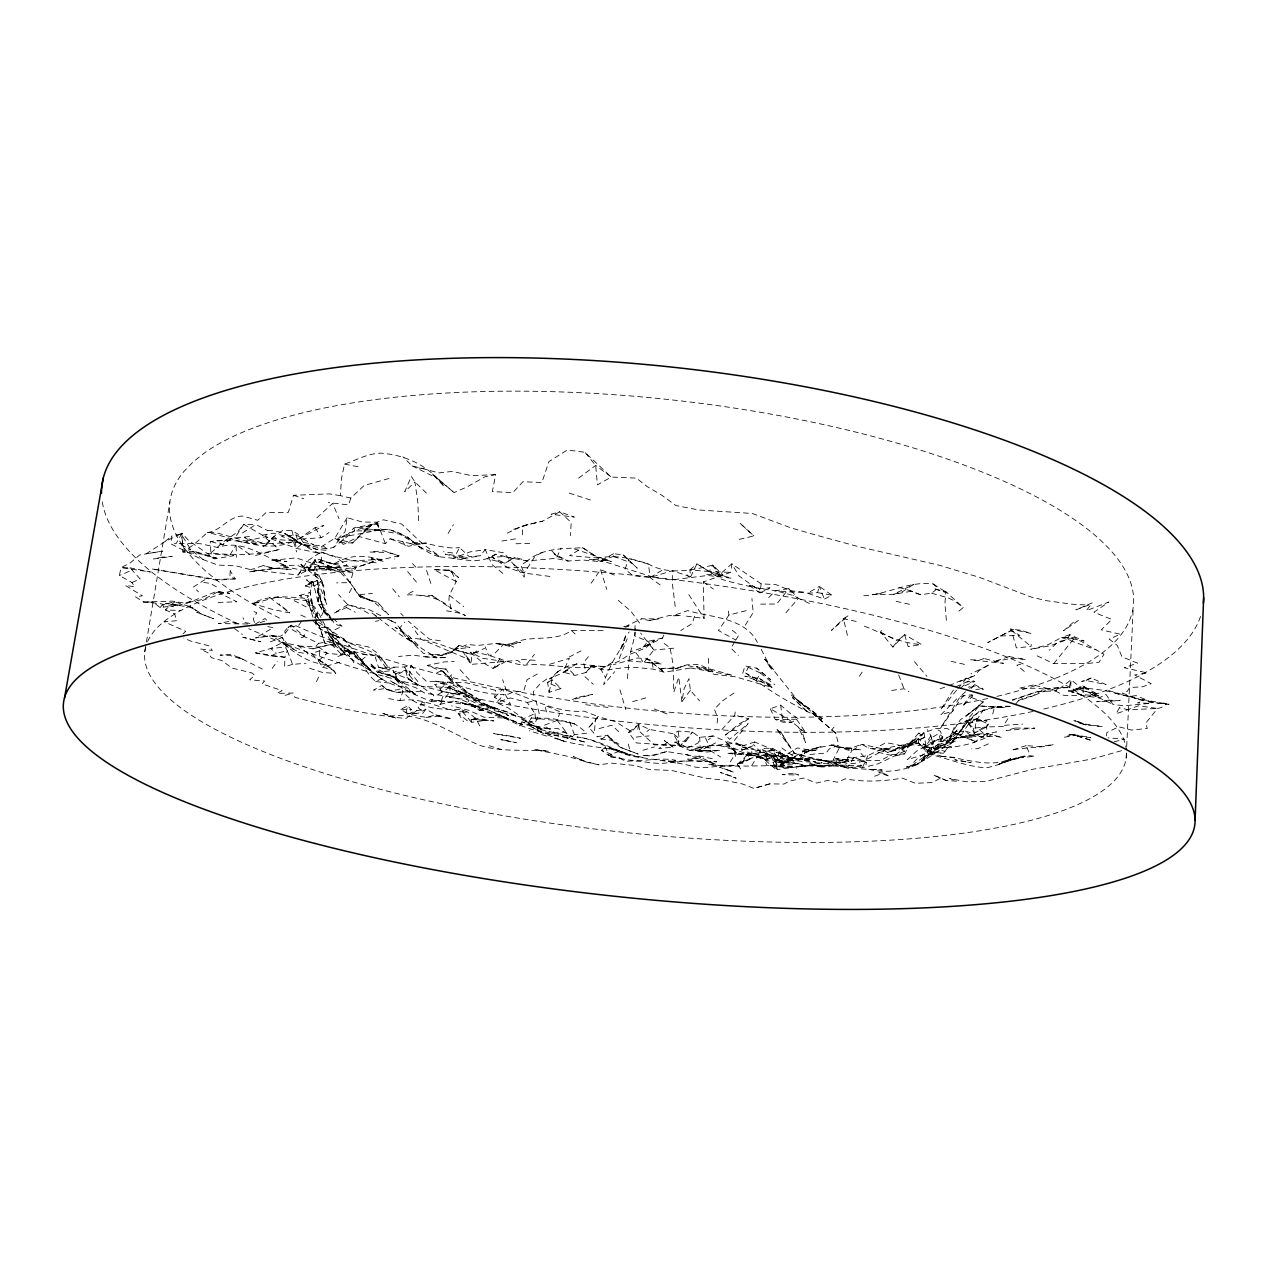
<?xml version="1.0" encoding="UTF-8"?>
<svg xmlns="http://www.w3.org/2000/svg" width="1267" height="1267" viewBox="0 0 1267 1267"><rect width="100%" height="100%" fill="white"/><g stroke="black" fill="none" stroke-linecap="round" stroke-linejoin="round"><path stroke-width="0.75" stroke-dasharray="5 3.75" d="M954.78 757.397L939.227 756.288C962.888 756.779 987.848 769.417 1010.733 758.648L997.05 765.22L1009.15 759.915L1025.177 756.399L1001.706 763.003L1018.684 757.84L1034.822 756.256C1016.783 753.263 1002.688 765.569 985.758 767.77C965.961 766.598 947.843 758.22 928.663 754.166L918.417 743.127L918.432 738.471L887.866 752.519L868.275 747.894L861.687 744.267L851.772 747.926L839.578 747.356L834.731 744.6L803.753 750.381L810.452 750.175L821.523 746.39L805.147 752.376L799.525 755.813L810.452 750.175L797.418 747.926L773.329 762.433L732.643 749.05L725.152 741.068L713.242 735.969L699.717 737.331L692.479 732.104L678.13 731.075L673.268 733.736L649.448 729.428L638.584 724.328L628.559 732.374L636.367 742.937L711.294 748.021L704.183 746.2L691.117 750.286C706.938 744.41 723.568 743.444 739.279 750.444L749.035 748.528L742.605 747.15L736.555 743.127L709.267 745.899L705.149 737.346L713.242 735.969L708.301 739.801M660.139 584.926L650.066 577.53L648.482 564.1L629.065 558.62L624.979 569.041L632.867 575.677L650.066 577.53L672.254 570.768L690.689 576.77L689.834 569.944L709.346 571.512L723.33 575.361L712.703 565.13C691.925 570.451 668.2 575.25 648.482 564.1C632.439 558.446 615.144 554.534 598.182 558.034L582.677 547.724L569.58 555.675L598.182 558.034L611.28 561.582L595.268 555.944L582.677 547.724C563.53 548.754 542.973 547.629 527.215 560.964L515.194 557.353L512.739 558.509L495.904 554.17L488.666 557.686L503.316 556.514L527.215 560.964L555.168 558.399L568.154 561.028L582.836 559.998L599.354 561.566L613.434 556.371L613.481 553.727L623.126 554.851L637.269 568.186L623.126 554.851M770.035 755.148L781.676 761.055L793.126 758.458L780.615 765.141L776.37 755.75L770.035 755.148L780.615 765.141L789.341 760.152L762.481 749.731L778.952 761.958L803.183 759.408L793.126 758.458L784.558 762.766L779.173 760.929L772.522 749.985L762.433 752.313L773.757 750.365L776.291 755.908L766.345 759.44L752.693 755.686L736.776 753.279L725.152 741.068L741.828 746.136L741.765 750.222L754.213 745.202L754.72 741.987L787.393 755.892L795.549 763.874L805.147 752.376L820.192 749.019M737.283 764.175L752.123 757.919L741.86 763.542L737.537 763.431L752.123 757.919L767.754 754.72L764.666 752.297L767.168 759.329L757.634 755.908L748.005 754.308L767.168 759.329L771.239 756.225L787.646 767.454L770.162 765.141L784.336 767.501L798.717 766.773C768.578 763.906 738.328 768.245 708.301 764.349L723.837 766.741L736.38 765.268L748.005 754.308L764.666 752.297L771.239 756.225L777.225 764.809L777.099 769.639L806.683 765.474L834.335 765.711L853.974 757.618L867.879 755.591L882.434 748.575L890.749 748.322C873.596 752.155 859.85 769.607 840.686 761.451L822.489 767.026L806.683 765.474L797.117 766.377L820.177 765.205L862.399 767.739L878.047 763.843L904.305 751.299L913.713 739.944L923.976 732.928L935.379 728.636L947.098 728.477L960.814 735.889L976.113 741.702L954.099 733.07L973.056 737.077L955.08 738.075L941.001 741.512L933.573 748.338L923.516 754.657L907.489 759.63L916.516 751.173L924.657 746.77C949.506 749.874 975.21 745.455 996.464 731.803L985.774 734.306L970.205 735.098L964.678 730.837L955.983 732.912L941.001 741.512L938.625 733.656L931.546 737.727L924.403 748.179M686.429 616.142L704.119 618.407L703.264 581.933L730.695 572.367L731.851 563.863L761.15 583.818L775.958 584.657L790.988 590.802L805.321 592.322C776.734 592.497 748.559 587.302 721.271 579.225L712.703 565.13L709.346 571.512L717.122 576.58L731.851 563.863L739.009 575.962L757.872 589.377M309.623 668.232L322.499 672.476L335.882 673.379C325.587 660.978 309.813 657.225 298.869 645.853L282.699 642.448L287.261 650.684L284.917 657.256L270.948 656.068L255.665 652.885L270.695 648.514L282.699 642.448C294.688 653.614 309.433 663.67 326.316 664.462L317.162 659.157L322.705 667.234L326.316 664.462L319.11 660.218L311.429 653.519L319.822 650.747L327.155 653.234L341.979 654.849L356.597 653.138L343.88 649.908L357.342 655.134L366.511 666.79L362.568 662.752L371.104 670.987L343.294 638.267L338.59 636.937L330.877 640.928L318.666 643.367L304.397 636.652L304.555 631.774M522.352 534.785L522.701 525.884L542.498 521.212L559.681 511.789L574.331 517.11L551.097 514.244L559.681 511.789L571.243 522.479L570.308 535.672M1126.157 758.189L1126.616 748.354M1126.711 746.374L1133.284 606.671M1015.215 704.642L1018.256 700.889L1032.7 695.947L1044.562 688.805L1070.678 687.458L1071.074 679.872L1081.923 688.456C1111.872 688.108 1139.049 702.567 1169.029 704.325L1135.485 698.307L1106.012 689.802M388.985 478.498L364.231 485.435L350.816 498.074L340.427 495.666L341.425 478.768L344.513 464.086C356.645 459.953 367.557 453.475 380.813 453.158C405.709 454.853 429.735 466.161 444.353 486.797L431.651 473.288L454.061 492.594L467.729 486.591L484.865 476.804L495.666 474.602L492.34 491.596L512.802 492.641L522.97 481.729L541.88 482.521L548.912 461.6L567.283 449.975L584.942 452.303L611.264 477.057L636.382 478.118L647.136 486.56L661.928 495.318L675.929 505.549L698.687 509.967L752.313 513.468L791.115 527.959L817.072 535.387L856.635 546.172L940.082 565.446L979.565 577.404L1031.085 597.01L1046.273 600.685L1073.228 604.327L1088.717 605.103L1075.889 609.87L1092.17 602.854L1086.294 610.694L1108.783 602.047L1093.912 612.262L1111.824 619.452L1101.276 629.857L1120.424 634.26L1109.227 639.027L1117.336 645.537L1121.944 656.86L1137.465 663.116L1124.336 667.741L1147.316 672.951L1134.662 674.978L1151.165 683.61L1142.834 686.762L1129.594 687.569L1127.218 691.465L1122.467 693.144L1143.309 700.984L1137.354 702.916L1150.214 703.359L1148.821 701.966L1164.31 703.882M839.53 748.005L831.041 744.98L849.333 748.971L843.347 748.401L861.275 749.906L839.578 747.356L851.519 751.188L861.687 744.267L884.097 749.209L895.69 750.507L881.468 749.209L887.866 752.519L918.417 743.127L930.548 752.788L944.485 757.08M394.544 667.456L386.863 669.024L377.202 655.403L375.412 657.494L378.532 667.329L404.601 666.996L411.3 665.238L417.302 673.015L426.504 681.408L466.018 682.739L495.508 690.325L502.492 689.2C529.749 696.739 554.708 713.559 584.071 711.12L597.992 716.52L595.268 720.717L594.381 733.72L588.886 727.353L597.992 716.52L615.73 721.794L631.552 731.724L638.584 724.328L639.677 730.489M634.609 632.265L634.339 635.781L648.118 641.34L653.835 650.034L673.981 648.166M634.735 630.523L635.131 625.249L635.622 630.412M851.772 747.926L851.519 751.188L846.499 760.77L833.179 759.947L839.578 747.356M958.897 611.153L963.253 607.558L947.415 593.035L933.272 588.522L945.879 591.737L944.913 603.726L946.465 621.305M456.263 581.569L434.138 569.675L450.973 570.356L456.263 581.569L449.294 595.221L448.898 600.067L451.353 608.762L465.369 615.509L460.539 613.339L443.466 610.235M627.403 678.637L629.366 656.829L635.781 632.122M1000.692 635.939L1019.856 635.464L1011.446 630.364L987.785 642.575L1011.446 630.364L1016.372 647.865L1031.037 646.455L1031.227 644.349M1106.55 735.937L1106.867 732.5L1118.777 726.799L1131.526 730.077L1147.316 728.446L1145.669 723.219L1157.547 708.506L1161.316 707.54L1166.749 703.834L1161.871 702.504M721.905 729.523L734.844 715.174L735.224 711.199M935.838 748.48L940.985 743.238L924.862 751.489L940.51 747.72L940.985 743.238L951.612 747.071L935.838 748.48L925.179 758.442L916.674 764.444L906.412 767.058C925.369 763.763 938.609 747.973 956.205 740.799L936.424 747.403L916.674 764.444L919.636 763.494C903.719 770.732 885.617 773.551 868.497 769.243L882.196 769.988L847.56 768.214L816.645 758.616L824.453 761.071L794.552 753.374L776.117 728.414L782.135 734.369L794.552 753.374L813.382 758.6L829.093 760.929L847.56 768.214C822.505 760.026 795.391 764.365 770.336 754.831C755.876 754.863 741.559 755.686 727.036 753.057L749.003 753.548L765.284 748.306L772.458 748.243L793.617 760.548C809.882 756.462 826.448 763.035 842.903 760.327L835.761 762.908L817.563 759.836L835.571 762.813L849.017 761.53L835.761 762.908L847.987 757.444L857.807 758.68L866.39 762.528L865.63 767.184M717.122 723.061L717.692 717.771L714.35 709.124L722.554 700.841L735.731 691.814M466.161 693.572L466.113 691.149L450.672 680.648L451.337 674.662M761.15 583.818L760.089 593.004L747.894 584.515L759.567 588.696L769.988 587.84L760.089 593.004L759.567 588.696M494.621 697.626L502.492 689.2L510.633 704.404L494.621 697.626L495.508 690.325M476.804 650.905L472.068 654.326L470.833 664.415L517.506 660.329L523.857 665.286C547.629 662.213 571.734 670.781 595.981 666.458L590.343 666.458L605.341 670.243L623.38 667.677L636.509 667.456L653.249 669.15L664.13 672.239L690.863 667.994L689.296 667.788L732.643 675.406L710.787 669.166L696.454 666.6L713.02 671.336L699.59 664.542L686.809 664.827L675.263 668.754L661.026 668.438L664.13 672.239L647.374 658.983L637.744 657.953L613.418 664.652M334.979 629.747L342.042 626.246L334.52 624.108L332.366 619.927L322.404 611.042L318.255 601.952L319.189 595.363L317.273 580.444L311.175 582.044L305.252 585.987L311.334 587.65L310.082 592.481L312.379 607.178L318.524 618.834M210.86 552.919L224.576 540.961L237.943 531.776L243.771 524.332L262.459 535.212L279.215 549.466C256.821 555.342 233.682 555.643 210.86 552.919L210.322 541.421L230.531 540.043L258.468 544.477L216.166 532.726L207.455 532.536L193.534 544.826L182.86 551.937L181.91 533.154L188.846 540.74L214.978 558.795L233.761 555.69L207.202 553.505M203.29 559.697L190.858 549.688L181.023 533.85L171.283 536.242L171.425 544.113L199.03 558.05L217.734 565.066L235.805 565.826L250.834 569.691L298.109 575.028L302.781 569.358L318.92 559.38L333.759 564.195C348.33 554.122 368.127 554.344 384.044 561.424L371.453 559.016L383.046 559.365L399.026 555.785L383.774 550.781L369.901 552.032L387.892 552.491L399.026 555.785L394.243 559.08M495.904 554.17C479.354 565.89 459.018 557.939 440.615 556.989L421.863 543.242L401.718 524.063L383.537 519.803L377.154 522.194L362.378 522.02L347.158 517.696L345.02 531.839L337.37 539.235L340.38 542.577L352.622 542.989L371.627 525.124L363.851 531.221L352.622 542.989L337.37 539.235M638.584 724.328L637.729 729.792L654.358 744.933L677.75 745.186L689.343 750.222L701.87 749.842L715.602 742.953M1003.448 726.482L986.581 726.973L974.339 733.07L976.588 718.88L987.041 721.002L976.429 720.511L962.492 726.83C973.737 711.341 991.253 705.323 1009.957 706.289M144.786 651.697L146.085 643.905M146.418 641.957L169.889 501.764M330.877 640.928L324.621 631.362L338.59 636.937L330.766 634.355L316.718 626.943L315.736 623.507L317.779 611.518L314.596 606.956L308.958 604.327L308.546 598.673C289.684 596.9 269.887 594.207 252.355 603.425L272.595 609.475L289.636 612.848L279.168 603.916M690.372 690.341L681.884 701.633L684.101 688.741L689.01 678.669L690.372 690.341L699.606 700.92M924.166 760.39L925.132 755.417L934.127 740.625L951.644 736.206L957.947 729.016L941.238 750.048L923.627 757.08L908.328 768.055L917.356 758.569L929.281 750.492L923.627 757.08L924.166 760.39L929.899 753.833L952.768 738.423L948.302 742.019L934.127 740.625L929.899 753.833M218.114 602.427L236.818 601.793L216.499 591.451L229.723 593.368L216.499 591.451L186.566 603.488L172.439 606.434L159.214 603.44L143.567 601.999L135.601 596.9L142.411 595.807L125.37 585.465L134.745 586.716L131.958 582.503L119.367 575.519L121.046 567.632L130.279 562.896L139.718 554.93L162.651 551.113L146.196 553.822L165.201 541.452L181.023 533.85L184.396 550.622L190.858 549.688L178.362 543.448L200.297 543.686L217.845 547.55C242.14 538.348 266.608 557.797 288.084 567.204L273.83 568.455L263.251 565.573L250.834 569.691M677.75 745.186L679.191 738.518L678.13 731.075M625.518 636.145L619.991 650.509L623.966 643.05L625.518 636.145L629.129 632.059M549.054 692.273L552.032 679.809L561.028 688.583L549.054 692.273L547.629 682.565L558.209 671.352L569.358 665.413L578.069 663.924L605.262 666.743L619.135 661.184L629.477 654.485L645.552 648.023L654.421 640.579L642.527 647.659L630.618 651.729M1068.398 690.943L1078.597 689.01L1100.532 696.248L1080.593 694.379L1068.398 690.943L1071.074 679.872L1059.814 688.393M623.966 643.05L612.389 662.324L605.452 677.512L603.662 684.703L614.701 671.684M992.726 713.986L994.389 707.604L1012.222 706.352M780.615 765.141L781.676 761.055M405.899 712.751L407.721 705.893L411.49 709.663L405.899 712.751L400.895 709.267L407.721 705.893M313.788 570.989L315.024 566.428L304.365 568.154L296.684 565.177L280.165 565.747L306.028 570.974L313.503 570.483L315.024 566.428L323.623 585.782L325.176 600.178L327.139 605.436L318.587 604.359L313.044 582.06L306.424 579.779L314.153 586.209L321.961 580.634L313.788 570.989L325.176 600.178L321.961 580.634M835.808 733.26L810.627 711.801L835.808 733.26L838.754 745.218L829.442 748.797L825.957 753.041L810.199 754.419L802.154 750.761M807.522 593.146L817.563 592.639L819.353 586.447L831.896 595.205L824.389 599.133L807.522 593.146L819.353 586.447L824.389 599.133M340.427 495.666L329.483 493.877L293.485 495.286L288.338 512.359L265.991 512.644L257.676 520.278L242.71 516.049C228.218 516.334 221.155 531 207.455 532.536C236.105 538.19 265.405 554.376 294.451 540.803L317.13 549.545L329.024 550.48M742.731 673.268L744.98 665.888L756.716 668.152L770.542 679.571L756.716 668.152M350.816 498.074L348.615 504.915L328.391 502.571M388.636 698.592L399.913 700.667L402.906 691.418L401.987 688.535C395.605 690.372 385.912 692.526 382.048 685.273L373.559 690.135L384.788 688.615L396.508 692.32L409.067 691.719L415.671 694.3L401.987 688.535M694.649 616.205L692.083 623.681L680.712 630.57M574.426 734.733L569.564 721.683L578.005 725.864L586.906 733.118L574.426 734.733L567.252 738.645L566.096 732.168L554.408 732.374L543.686 725.468L557.227 720.385L559.586 713.495M349.708 652.663L339.477 647.88C350.056 662.784 369.315 666.933 381.985 679.65L369.41 669.467L360.129 659.458L371.833 671.748L360.129 659.458L346.889 648.482C363.581 663.48 378.421 682.39 401.639 687.142L389.935 680.617L411.49 693.207L431.54 701.712L433.789 695.456L421.357 686.508L407.847 678.716L395.399 673.838L392.944 670.417L377.408 672.349L370.091 662.942L379.942 672.682L392.738 675.929L404.062 682.961L369.489 665.001L379.942 672.682L377.408 672.349L390.505 675.216L397.838 681.266L415.909 687.791L425.047 693.302C443.672 695.9 465.227 696.692 479.338 710.518L487.367 709.52L518.472 723.457L546.346 728.398L526.375 723.948L535.577 726.324L522.558 722.095L537.446 727.337L529.622 723.853L542.814 730.346L530.889 721.604L520.056 718.611L529.59 723.631L520.563 717.28L484.881 704.183L482.854 703.106L497.963 709.488L484.881 704.183L471.577 694.585L453.317 685.067L447.584 687.347L421.357 686.508M453.38 701.031L439.997 704.42L443.244 695.488L440.172 689.105L434.565 684.576L447.837 682.216C466.256 687.569 484.786 695.092 504.25 694.395L496.49 702.615L508.352 708L523.794 718.579L535.054 713.574L527.183 702.456L510.458 697.943L496.49 702.615M941.001 741.512L942.775 736.887L940.304 731.202L935.379 728.636M619.246 658.555L627.165 638.837M662.578 638.061L648.118 641.34L642.527 647.659L662.578 638.061L663.876 634.846M892.887 647.089L897.511 640.959L904.575 634.561L908.17 646.598L921.505 644.491L904.575 634.561L892.887 647.089L880.628 632.138L882.117 628.48M347.158 517.696L334.884 538.174L317.13 549.545L303.811 545.554L294.451 540.803L279.611 539.758L265.405 536.733L296.446 548.373L320.551 553.584C301.863 547.661 288.86 529.479 267.907 530.667L265.405 536.733L240.999 542.181M317.843 617.203L313.107 605.832L299.645 595.411L308.087 595.728L305.885 600.621L311.444 611.518L308.546 598.673L305.885 600.621L277.378 597.105L279.025 596.805L252.355 603.425L262.839 601.952M556.878 557.258L561.012 548.088M862.399 767.739L867.879 755.591M778.017 755.322L781.501 747.736L796.547 758.553L811.957 759.028L796.547 758.553L770.336 754.831L802.692 758.965L796.943 759.044L776.085 752.265L793.617 760.548L796.943 759.044L815.631 761.926L796.943 759.044M316.481 681.63L318.841 676.689M380.844 615.714L370.043 609.997L347.776 604.739L333.664 613.386L346.429 607.574L347.776 604.739L338.542 594.556M564.813 667.947L569.39 658.302L547.962 664.795M761.214 649.353L771.999 670.211L764.809 659.204L798.527 701.49L805.543 706.954L796.563 699.717L812.242 710.724L821.491 720.068L790.83 694.68L822.378 718.642C795.027 706.543 769.338 691.133 745.566 672.999L748.021 667.852M690.689 576.77L696.898 563.799L709.346 571.512L730.695 572.367M946.053 742.304L961.922 729.491L965.787 721.366L979.248 705.941L1005.095 707.445L979.248 705.941L960.354 719.783L946.053 742.304L955.429 737.299L967.101 722.348L979.027 711.563L994.389 707.604M321.47 615.794L323.956 610.599L319.189 595.363M837.772 758.537L834.335 765.711L822.489 767.026L835.872 758.743L854.243 760.58L835.872 758.743L847.781 760.152M314.644 617.758L317.779 611.518L336.135 646.503L349.629 656.464L339.477 647.88M756.225 680.838L760.295 672.967L744.98 665.888M468.188 701.68L469.091 700.002L449.342 697.373L451.242 693.746L465.448 691.814L481.333 700.746L474.982 700.508L463.057 693.746L451.242 693.746M527.215 560.964L520.816 565.351L524.205 573.08L524.332 577.15L503.902 552.855L485.245 549.593L480.225 555.77L469.313 556.736L459.525 547.55L456.373 553.521L443.482 551.747M531.206 717.93L527.5 724.661C540.724 712.688 559.618 720.416 574.648 723.805L561.313 721.034L531.206 717.93L542.561 717.993M181.91 533.154L176.145 543.527L171.425 544.113M487.367 709.52L488.428 707.604L479.338 710.518M767.754 754.72L763.637 752.329L747.182 754.198L741.86 763.542M349.28 592.671L351.973 587.904M951.644 736.206L948.302 742.019L954.922 725.643L963.063 721.699L976.588 718.88L988.608 724.075L986.581 726.973L987.436 736.618L980.246 730.536M878.063 752.218L894.217 756.114L904.575 753.881L911.211 742.335L925.892 744.806M965.612 691.766L960.354 696.327L940.858 727.654L961.891 697.547L965.882 693.619M1069.855 634.688L1062.791 637L1084.045 641.023L1069.855 634.688L1066.862 639.756L1050.185 645.758L1030.673 649.274L1047.92 644.776L1061.54 637.523L1074.701 637.76L1104 654.231L1099.043 662.277L1085.803 663.639L1053.732 663.623L1034.933 654.817M734.812 641.736L730.996 648.15L738.297 655.451M735.779 640.136L738.645 635.337L729.649 628.179M448.122 533.439L453.412 524.665M519.375 725.88L523.794 718.579M751.679 765.696L757.634 755.908M230.071 554.819L235.741 545.523M930.928 735.684L927.824 740.752L932.86 743.887L930.928 735.684L927.381 729.634M730.315 761.879L735.984 752.646L732.643 749.05L736.776 753.279M745.329 625.169L753.168 612.626L751.933 598.436M976.429 720.511L983.414 709.821M859.39 676.245L863.761 669.61M853.974 757.618L848.114 766.472L844.851 764.175M1007.93 718.737L1003.543 725.373L1022.691 724.091M319.68 568.265L336.721 570.102L356.265 567.204L352.986 572.763L336.721 570.102L308.229 569.802L314.897 559.745L333.664 567.917L347.348 565.304L334.504 556.324L320.994 552.048L307.533 560.822L298.109 575.028L308.229 569.802L333.664 567.917L315.721 560.98L314.897 559.745L319.68 568.265L341.409 572.035C353.43 568.582 364.643 565.161 375.84 560.236L368.966 556.672M746.168 610.662L728.937 615.033L718.389 630.491L735.541 639.914M500.006 658.618L493.132 668.564L482.236 662.261L470.025 652.093C488.999 652.869 505.343 662.784 523.857 665.286M972.486 695.203L969.287 696.707L962.461 706.479L972.787 695.789M327.092 548.912L322.578 545.475L304.904 545.032L297.793 533.993L291.917 530.572L282.969 530.271L273.878 536.511L266.846 544.462L244.563 537.541C266.624 551.113 291.125 536.464 313.836 544.937L296.098 534.991L281.464 536.321L304.904 545.032L327.092 548.912L333.601 547.407L340.633 537.398L354.507 530.825L376.156 523.018L381.51 529.654C405.472 527.278 418.522 552.618 440.615 556.989L431.572 551.842L409.526 543.068C426.805 540.708 442.246 549.846 459.525 547.55M591.103 583.216L600.574 569.707L616.776 575.994M686.176 740.957L692.479 732.104L680.173 745.82L674.82 742.177L686.176 740.957L680.173 745.82L673.268 733.736L679.191 738.518M944.976 751.299L967.101 722.348L972.834 717.185L962.128 733.894L951.929 741.607L933.494 748.211L944.976 751.299L943.456 753.279L927.46 751.664L943.456 753.279M272.215 668.39L277.362 661.231M301.594 621.337L298.315 625.835L288.005 627.228L284.853 630.95L285.043 633.548L280.26 636.303L271.724 635.781L255.554 637.903L271.059 635.654L280.26 636.303M734.258 740.514L748.148 723.631L729.634 739.279L725.326 735.145L738.566 724.17L748.734 718.737L734.844 715.174M285.043 633.548L291.41 625.201L304.397 636.652L298.236 638.742M439.997 704.42L450.023 691.655L449.912 683.04M422.671 713.4L426.06 709.14L435.8 714.873L443.814 717.851L451.923 718.753L435.8 714.873L426.076 717.407L406.596 713.764L418.173 713.242L426.06 709.14L416.827 710.581L408.085 713.955L418.173 713.242M526.787 664.035L534.452 654.358M1053.732 663.623L1074.701 637.76L1057.866 641.846L1049.361 650.256M951.929 741.607L955.429 737.299M956.601 690.214L940.668 709.773L955.27 687.142L968.368 681.123L974.751 681.503L964.599 685.827M957.82 688.71L966.578 678.162L974.006 676.04L979.28 670.401L989.701 664.542L971.029 673.854M831.548 730.093L834.003 727.131M588.442 656.686L583.549 662.53L585.987 672.492L574.949 675.422L563.245 672.112L579.162 662.213M308.229 569.802L315.721 560.98M160.054 607.59L162.588 604.644L174.767 601.873L189.464 606.481L199.774 612.499L189.147 606.529L193.598 607.622L165.581 603.567L179.201 604.992L160.054 607.59L153.228 602.094L143.567 601.999L172.391 601.144L186.566 603.488M399.612 628.052L411.981 641.213L406.659 638.362L399.612 628.052L404.775 622.097M230.531 540.043L216.784 540.613L222.39 544.858L232.621 537.667L222.39 544.858L210.322 541.421M918.607 733.181L908.597 744.568L896.798 748.369L905.857 746.564L924.894 737.204L918.607 733.181L923.976 732.928L925.955 746.215L908.534 744.283L894.217 756.114M340.38 542.577L353.952 527.848L378.136 523.271L369.726 526.518L353.952 527.848L354.507 530.825L333.601 547.407M334.884 538.174L343.436 544.414L359.004 536.511L385.358 543.654L389.967 538.713L412.298 543.971L426.235 542.989L408.354 546.251L389.967 538.713M591.974 666.109L585.987 672.492L591.182 666.014L605.262 666.743L600.827 669.198L605.452 677.512M588.886 727.353L595.268 720.717M495.223 652.885L503.632 644.301L509.54 645.109L513.499 647.041L495.555 643.478L477.611 645.457L467.523 644.46L440.726 655.593L423.495 653.455L408.417 638.6L418.047 645.932L400.578 634.799L378.279 617.868M471.34 719.339L485.657 720.305L471.562 722.333L471.34 719.339L493.877 720.939L475.6 718.262L471.562 722.333L460.729 709.631C440.583 709.599 416.146 708.918 402.906 691.418M956.775 698.846L940.747 714.984L953.481 710.787M904.305 751.299L901.93 749.763L913.523 743.365L923.976 732.928M785.904 612.785L798.384 598.357L811.973 604.628M971.187 688.393L973.832 685.78L983.176 689.232L975.78 689.296M340.633 537.398L381.51 529.654L362.172 528.877L380.623 530.525L399.723 534.167L415.449 543.686L407.42 536.891L388.541 529.273L370.376 530.968L354.507 530.825M768.721 597.549L775.657 590.77L788.945 588.553L798.384 598.357L793.475 595.506L775.657 590.77M183.05 633.88L185.742 631.314L164.045 621.701L176.731 620.735L174.672 613.941L165.248 609.87L162.588 604.644M312.933 648.831L333.918 643.889L318.746 647.057L297.349 645.917L312.933 648.831L318.666 643.367M1012.19 699.907L1037.562 691.608L1055.268 690.958L1058.959 687.553L1070.678 687.458M316.845 517.855L332.667 503.347L338.986 518.662M450.767 652.79L458.907 645.584L469.946 647.421L454.394 649.29L458.907 645.584L450.767 652.79L440.726 655.593L447.029 653.804L431.413 655.023L436.941 657.874L447.188 657.51L424.968 656.797L413.295 655.182L398.503 656.464M772.458 748.243L764.175 755.734L747.134 752.06M960.465 688.25L968.368 681.123L983.176 689.232M440.172 689.105L447.837 682.216M926.826 747.308L918.432 738.471L915.661 742.478L926.826 747.308L932.433 742.304M983.287 701.902L965.945 716.488L983.287 701.902L969.287 696.707M558.209 671.352L549.593 678.938L569.184 669.594L574.949 675.422M689.834 569.944L696.898 563.799L717.122 576.58M1073.418 622.287L1063.504 630.808L1081.099 618.644M165.201 541.452L171.283 536.242M353.889 662.784L347.57 650.145L337.687 656.639L341.979 654.849L347.57 650.145L367.873 655.023L377.202 655.403M901.93 749.763L913.713 739.944L908.534 744.283L911.211 742.335M301.514 544.272L296.446 548.373L294.34 539.029L284.774 533.28L301.514 544.272L294.34 539.029M646.978 731.423L649.448 729.428M363.851 531.221L369.726 526.518M920.396 594.698L910.054 590.755L920.396 594.698L931.657 593.225L937.96 588.141L933.082 583.913C908.487 580.793 886.963 594.809 862.954 595.759M416.827 710.581L405.868 718.532C368.76 714.683 331.352 706.907 295.037 697.388L293.326 693.017L276.998 693.382L282.145 690.626L262.016 683.847L264.676 681.044L249.678 679.809L254.699 675.263L251.785 672.856L231.972 668.105L221.883 660.55L211.415 657.7L208.311 652.996L200.487 649.021L212.333 650.446L209.055 645.869L190.541 641.023L183.747 637.982M698.196 750.951L710.803 750.697L698.196 750.951L704.183 746.2M795.819 756.304L784.558 762.766L782.61 760.453L789.198 761.562L795.819 756.304L779.173 760.929M258.547 636.177L273.276 627.656L267.812 626.611M601.492 750.333L605.578 747.166L618.264 751.6L608.683 755.401L601.492 750.333L613.877 755.243L608.683 755.401L605.578 747.166M174.767 601.873L165.248 609.87L180.769 610.631M748.734 718.737L725.326 735.145M578.607 478.134L595.648 465.417L611.264 477.057L597.454 484.849L595.648 465.417L584.942 452.303M667.63 742.209L658.808 748.528L673.125 747.15L664.399 740.609L673.125 747.15M546.806 678.985L540.249 683.626L533.328 691.608L534.04 697.436M973.579 742.779L985.774 734.306M298.426 539.204L315.103 527.658L323.909 525.52L298.426 539.204L321.264 537.731L328.945 532.552M770.32 708.728L775.277 719.529L782.768 722.174L791.78 722.428L796.468 719.213L806.018 733.055L789.246 719.862L770.32 708.728L780.678 705.149L790.877 713.923L800.966 720.369M778.952 761.958L784.558 762.766L803.421 751.299L815.758 750.46M600.954 739.58L607.352 735.24L620.45 747.34L638.14 754.087L620.45 747.34L614.986 743.412L607.352 735.24L596.805 736.634L602.458 739.199L612.119 740.261L607.352 735.24M204.937 579.621L193.613 586.859L198.476 591.879M976.588 718.88L968.511 723.425L974.339 733.07L988.608 724.075M552.032 679.809L547.629 682.565L561.028 688.583M242.488 532.916L255.855 524.601L267.907 530.667M438.271 694.379L453.317 685.067M542.023 552.301L534.785 556.704L524.205 573.08L507.671 567.679L492.388 557.496L504.947 563.182L515.194 557.353M650.066 577.53L662.625 569.912M512.739 558.509L504.947 563.182L487.162 558.747M969.556 688.345L973.832 685.78L968.321 687.142M600.827 669.198L612.389 662.324M291.41 625.201L288.005 627.228L304.397 636.652M507.164 533.106L522.701 525.884L542.498 521.212M624.504 626.88L641.609 618.834L658.381 618.866L649.686 620.624L641.609 618.834M1018.256 700.889L1022.643 698.323L1032.7 695.947L1045.576 690.863L1037.562 691.608L1012.555 700.303M1121.485 750.697L1092.106 759.012L1032.447 769.322L985.488 781.596L965.929 781.723L949.68 778.508L956.918 781.185L946.322 780.551L940.573 777.97L932.813 782.531L915.376 783.307L902.342 778.112C883.717 781.343 864.015 782.341 845.295 778.825L837.471 782.167L827.699 780.472L816.534 783.038L803.642 778.033L789.61 781.09L783.925 784.067L769.798 783.861L753.881 788.407L742.652 784.035L724.217 780.234L705.909 778.176L671.7 770.479L649.1 769.497L634.783 765.458L611.502 763.13L598.911 764.825L586.558 762.132L573.302 756.589L585.512 761.546L598.911 764.825M255.095 624.188L265.151 618.454L269.998 624.552M505.802 661.469L493.132 668.564L503.823 661.406L482.458 658.27L470.025 652.093M1055.268 690.958L1063.932 695.425L1083.348 695.615L1099.376 697.927L1105.869 694.3L1112.869 704.357L1123.766 705.798L1150.214 703.359M613.481 553.727L599.354 561.566L608.239 559.761L589.503 559.238L605.088 561.819L654.01 577.419L671.431 579.985L707.73 575.456L731.708 578.259L720.305 575.044L703.438 574.125M925.955 746.215L942.775 736.887L938.625 733.656M537.335 674.028L527.104 679.666L523.746 691.022L512.502 692.257L507.671 694.411L502.619 679.714M266.846 544.462L262.998 546.552L273.878 536.511L281.971 543.369M413.074 591.309L406.216 594.888C422.465 594.587 439.269 596.535 451.353 608.762L432.063 595.522L420.058 595.696M1082.842 685.827L1091.568 694.791L1096.367 693.508L1082.842 685.827L1083.348 695.615L1071.47 691.766L1082.842 685.827L1099.376 697.927L1112.869 704.357M217.449 592.101L203.734 599.228L185.315 603.076L194.152 599.956M569.168 657.05L580.967 650.905M270.948 656.068L276.412 653.265L287.261 650.684L292.582 664.399L306.044 663.211M318.255 601.952L317.273 580.444L305.252 585.987L317.273 580.444L322.309 605.436L324.415 611.581L329.721 617.156M362.568 654.326L367.873 655.023L359.717 661.564L370.772 676.847L375.697 681.567L396.318 671.257M948.84 685.685L966.578 678.162L974.751 681.503M1086.088 680.522L1091.267 677.988L1106.075 684.608L1086.088 680.522L1081.717 681.44L1091.267 677.988M554.408 732.374L546.615 736.111L529.258 730.726M406.659 638.362C429.861 637.158 449.896 650.161 472.068 654.326L484.723 648.276M303.811 545.554L304.904 545.032M687.252 748.195L698.006 743.111L699.717 737.331L700.113 746.548M923.627 757.08L935.157 751.695M466.113 691.149L453.57 680.601L445.952 669.008L436.244 672.951M603.092 630.665L571.56 630.554C552.887 643.573 528.497 633.199 509.54 645.109L495.555 643.478L505.691 644.46L520.721 642.321L509.54 645.109M988.387 743.84L977.871 748.607L971.615 748.94M924.894 737.204L908.597 744.568L913.523 743.365M625.565 627.308L629.129 625.74L623.649 626.817M791.59 754.673L794.552 753.374M131.958 582.503L140.13 578.908L130.042 567.822L121.046 567.632L150.425 572.003L130.042 567.822L129.947 571.037L119.367 575.519M563.245 672.112L569.184 669.594M309.829 565.62L321.58 560.964C339.429 566.301 358.672 570.039 375.84 560.236M952.61 733.134L961.922 729.491M874.626 776.259L882.988 773.028L889.513 776.275L878.839 772.648L882.988 773.028M777.225 764.809L771.698 766.218L766.503 765.062L765.284 760.137L776.291 755.908L759.218 757.349L758.331 752.55M959.911 681.44L974.006 676.04M395.399 673.838L405.503 670.1L417.017 684.877L407.847 678.716L405.503 670.1L396.476 675.248L395.399 673.838L397.838 681.266L392.944 670.417M319.332 568.661L339.255 567.157L352.986 572.763L350.167 582.677L358.292 594.809L360.351 597.105L373.591 601.651L388.51 614.748L377.946 602.458L360.351 597.105L339.255 567.157L315.451 566.539L336.484 568.154L350.167 582.677L336.579 582.836M463.057 693.746L468.315 691.845M940.035 688.852L947.082 686.318M270.378 641.783L282.303 637.602L289.256 646.503L272.247 636.303L282.303 637.602L287.229 646.867L270.695 648.514L276.412 653.265M449.342 697.373L465.448 691.814M769.798 783.861L753.881 788.407M1071.47 691.766L1084.409 687.363L1072.611 688.963L1096.367 693.508M475.6 718.262L467.523 720.907L458.29 713.432L467.412 711.864L475.6 718.262L480.161 726.545M741.828 746.136L754.72 741.987M502.841 573.381L491.96 564.48L485.245 549.593L470.009 551.921L453.158 558.304L465.496 556.894L445.16 554.107L462.978 558.763L469.313 556.736M1026.127 745.63L1011.462 750.286C1025.256 746.865 1039.7 748.528 1053.558 744.505L1039.558 746.58L1026.127 745.63L1029.057 752.503M513.642 529.289L530.461 524.031M260.115 622.62L265.151 621.036L265.151 618.454M765.284 760.137L774.596 768.356L787.567 764.349L795.549 763.874L789.198 761.562M666.743 751.537L651.951 755.987L642.068 755.449L652.553 755.195L666.743 751.537L699.463 756.858L716.409 764.714L685.669 754.388L690.531 755.29M339.604 662.245L322.705 667.234L333.649 670.211L335.882 673.379M642.892 750.254L654.437 746.928M632.629 701.665L647.675 697.373M292.582 664.399L284.632 666.648L284.917 657.256L255.665 652.885M285.091 695.345L293.326 693.017M299.645 595.411L310.082 592.481L313.107 605.832L308.087 595.728M1020.822 664.177L1016.878 665.223L1025.589 672.444M892.855 750.016L905.857 746.564L888.88 743.127L884.16 743.618L874.879 748.544L868.275 747.894M649.686 620.624L669.752 615.382L681.092 615.651L672.761 615.778L687.696 610.615C711.294 617.552 745.123 617.441 757.397 642.496M599.117 728.557L611.85 725.247L620.022 732.912M1114.184 741.813L1124.558 739.168L1108.197 737.806M255.601 555.421L279.215 549.466M333.759 564.195L347.411 561.012L383.046 559.365M739.152 539.378L753.865 535.957L739.706 522.891L753.865 535.957M628.559 732.374L631.552 731.724M881.468 749.209L898.065 745.582L918.417 743.127M527.183 702.456L535.941 700.572L539.219 713.353L535.561 721.984L535.054 713.574M419.995 705.086L427.755 703.565M262.459 535.212L272.753 533.264L292.249 537.525L296.652 551.969M375.412 621.321L378.881 620.703M427.201 665.428L440.235 668.548L453.174 681.456L443.751 671.922L427.201 665.428L443.656 662.008L454.283 661.342M462.978 558.763L480.225 555.77M911.337 591.246L893.631 594.334L872.171 594.54L881.198 593.558M861.402 765.886L850.458 767.77L837.82 764.999L861.402 765.886L859.184 761.515M501.938 541.025L519.058 538.285M960.354 696.327L972.122 694.728M891.667 690.42L903.989 688.757L908.914 691.655M358.292 594.809L373.591 601.651L358.292 594.809L372.435 593.399M399.913 700.667C422.006 696.216 442.009 710.486 463.516 711.896L460.729 709.631L467.412 711.864M249.456 536.511L234.87 538L243.771 524.332L255.855 524.601M1075.889 720.495L1073.783 720.701L1086.136 724.914L1102.385 726.609L1079.848 723.283L1075.889 720.495L1086.136 724.914L1079.848 723.283M426.076 717.407L439.839 716.124L435.8 714.873M796.468 719.213L775.277 719.529L791.78 722.428M924.657 746.77L933.573 748.338L940.51 747.72M1044.562 688.805L1058.959 687.553M636.192 737.046L649.179 735.905M968.511 723.425L973.42 728.113L986.581 726.973M904.575 753.881L891.097 754.752L880.517 760.643L857.585 760.137L866.39 762.528M194.263 551.335L182.86 551.937L201.31 554.075L216.419 557.955L194.263 551.335L214.978 558.795M495.666 474.602L471.451 475.695L452.398 471.419L438.841 472.892L411.965 465.797L402.969 456.849M661.026 668.438L678.684 667.804L675.263 668.754L686.397 665.127L708.855 670.956L713.749 674.234L735.573 676.816L772.11 687.458L759.44 678.463L744.806 676.198L772.126 685.59L759.44 678.463M431.54 701.712L444.559 701.38L430.622 699.78L471.276 705.196L461.806 702.884L497.155 714.731L522.4 724.692L498.707 714.35C524.681 731.376 556.482 735.018 586.146 742.414L568.376 737.489L542.371 732.912L529.099 725.437L542.324 732.928L563.989 741.211L554.613 738.091C576.232 746.358 599.734 745.867 622.145 751.822L608.793 747.578L628.084 753.817C610.884 748.433 595.221 738.819 576.96 737.014C600.178 739.358 619.04 757.033 642.496 757.444L621.416 752.55C643.636 759.836 667.297 760.01 689.961 765.648C706.257 771.492 723.172 762.211 739.405 766.377M474.919 706.067L483.566 708.918L468.22 703.042L474.919 706.067L485.578 705.798C467.745 699.574 454.695 684.148 435.547 681.139C453.792 686.508 466.478 702.773 485.578 705.798M515.97 543.749L533.264 543.369M760.691 604.137L776.687 604.011L788.945 588.553L793.475 595.506M537.065 728.763L558.113 728.62L572.937 736.919L538.839 730.758L537.065 728.763L572.937 736.919M420.961 691.228L396.508 692.32L386.958 689.691L382.048 685.273M389.587 716.235C423.368 711.452 450.894 733.941 480.636 745.63C503.094 752.598 526.296 748.955 548.817 751.299L533.914 749.462L565.177 755.718L585.512 761.546M491.564 655.197L488.444 655.134L485.213 646.851M237.151 623.586L229.929 621.226L218.367 623.554L249.71 624.013M400.895 709.267L411.49 709.663M502.698 717.946L484.105 717.233L468.917 710.359L451.654 705.877M434.138 569.675L450.973 570.356L458.591 577.562L448.581 569.738M627.561 660.772L660.709 663.67L647.374 658.983L664.13 672.239M273.83 568.455L291.283 569.421L273.134 568.202L263.251 565.573M376.125 562.77L352.337 560.648L334.504 556.324M820.525 766.187L823.835 766.408L809.534 764.888L820.525 766.187L808.552 763.019M521.386 659.378L535.989 660.392M419.139 468.141L427.438 468.727M318.635 622.35L349.249 642.781L368.444 646.914L376.695 652.521L387.322 666.125C374.177 644.111 342.961 648.783 328.802 627.894L320.028 627.213L316.718 622.936M445.952 669.008L440.235 668.548L450.672 680.648M864.411 626.136C883.907 633.848 900.061 643.446 921.505 644.491M424.968 656.797L436.941 657.874L421.563 648.419L408.734 635.796L395.114 627.292L403.698 633.088L395.494 622.889L390.616 620.497M661.089 663.956L644.079 662.324L653.835 650.034L640.627 633.057M375.697 681.567L390.109 683.119M585.734 704.737L611.723 707.841M928.663 754.166L937.501 755.243M203.686 582.487L210.306 583.343L218.162 587.888M549.926 576.437L524.205 573.08L513.753 564.385M970.205 735.098L983.35 736.966L993.93 736.143L1002.149 737.426L987.056 733.498L977.522 734.005L955.08 738.075L970.87 736.032L983.35 736.966L964.678 730.837M336.484 568.154L318.08 565.351L296.225 557.86L271.898 560.347L286.865 561.598L273.07 559.222L288.084 567.204M249.852 623.396L244.594 622.588L243.09 617.853M440.378 640.849L429.434 639.122L408.227 621.131M298.537 652.331L307.643 653.93M817.563 592.639L831.896 595.205M1061.54 637.523L1096.003 649.797M344.513 464.086L359.131 466.953M386.863 669.024L378.532 667.329L390.109 669.689M787.678 766.424L796.547 768.261M698.846 755.908L713.574 758.996M856.175 621.416L843.426 618.708L831.469 630.396L848.288 615.667L843.426 618.708L847.75 636.699M896.165 601.35L912.525 604.945M454.124 649.733L472.068 654.326M742.605 747.15L760.738 751.283L736.555 743.127L751.806 751.442M951.105 661.295L963.49 664.114L967.196 666.379M328.802 627.894L318.999 625.328L324.748 643.129L339.287 647.294L328.723 633.753L336.135 646.503L327.06 631.029C339.413 640.611 348.663 653.677 362.441 661.865L352.78 652.901L334.931 641.53L345.004 648.878L330.766 634.355M442.31 691.339L453.238 694.063M931.657 593.225L947.668 597.691L954.067 600.653L963.253 607.558M898.873 587.429L910.941 590.929M759.218 757.349L766.345 759.44M719.466 745.392L733.45 749.636L735.636 756.399M489.252 745.772L501.304 749.478M333.791 564.005L318.92 559.38L321.58 560.964L320.994 552.048L335.866 557.417M347.776 604.739L360.826 608.968L371.374 615.065M569.168 493.085L590.454 500.022M293.485 495.286L303.795 498.755M574.078 548.785L595.268 555.944M1114.707 692.954L1120.852 695.155L1130.512 696.375L1136.04 695.615L1148.852 700.889M239.004 657.415L231.148 654.564L220.094 655.102L229.311 655.277L243.533 659.679L239.004 657.415L262.317 669.024M613.434 556.371L631.98 563.182M424.667 702.868L422.402 701.997L418.142 707.667L421.737 710.787M654.2 708.95L668.216 714.382M1091.568 694.791L1099.376 697.927M940.573 777.97L933.32 774.945L946.322 780.551M557.195 556.419L568.154 561.028L553.932 553.663L557.195 556.419L550.1 548.975M674.82 742.177L687.427 747.467M254.034 611.581L256.773 612.737L253.305 618.977L254.493 622.445M559.428 711.595L544.984 705.418L547.059 714.366M725.595 744.568L734.702 748.528M793.617 760.548L783.323 755.845L764.175 755.734L753.485 744.505M304.365 568.154L306.028 570.974L300.928 564.528L313.503 570.483M387.544 619.12L395.494 622.889M468.996 659.521L462.946 651.697L470.833 664.415L468.996 659.521L421.04 639.265L412.614 627.244M300.865 615.018L306.091 617.52M411.965 465.797L436.672 478.023L454.061 492.594M772.11 687.458L745.566 672.999M880.628 632.138L897.511 640.959M294.134 600.621L306.186 606.941M346.429 607.574L355.235 612.262M777.209 758.648L784.558 762.766M710.154 750.539L720.606 756.985M327.599 666.442L333.649 670.211M933.082 583.913L947.415 593.035L945.879 591.737M432.063 595.522L438.477 599.687M608.841 737.489L618.85 744.188M376.141 615.889L371.975 613.07L376.695 616.665M799.366 755.195L807.712 760.913M703.264 581.933L713.384 589.044M249.52 554.328L236.137 544.858L236.327 557.274M664.13 643.446L670.069 647.833L672.967 663.734L673.838 692.178L678.764 677.164L681.884 701.633M406.881 677.227L420.375 687.506M269.681 597.47L289.636 612.848M234.553 628.511L242.377 634.561M449.294 595.221L463.77 606.64M300.928 564.528L317.447 577.546L323.623 585.782M421.848 549.102L407.42 536.891M760.295 672.967L774.786 684.782M1011.446 630.364L1031.037 646.455M332.999 618.534L342.042 626.246M618.312 600.4L630.918 611.232L640.88 624.789M332.16 621.099L323.956 610.599L329.99 615.952M584.958 676.721L593.273 684.291M426.409 493.101L414.927 481.951L411.347 476.424L404.68 491.786L414.927 481.951L417.841 502.302L418.633 520.769M571.56 630.554L575.424 634.339M313.06 620.878L315.736 623.507M331.257 644.143L341.979 654.849M400.784 613.371L403.27 615.952M412.472 563.546L418.094 569.564M914.394 661.675L926.953 676.34M460.048 669.673L471.102 681.82M323.956 610.599L329.958 617.267M860.927 753.39L865.424 758.41M417.841 681.472L409.019 671.019L411.3 665.238L409.384 675.454L404.601 666.996M407.626 571.56L417.334 583.168M764.809 659.204L773.836 670.132M392.707 588.775L399.279 596.805M318.587 604.359L324.415 611.581L316.798 588.822L322.309 605.436L332.366 619.927M686.999 574.775L689.264 577.625M635.781 652.632L642.686 661.469M712.703 565.13L720.305 575.044L721.271 579.225M737.616 764.951L742.826 771.761M317.938 617.52L312.062 609.775L317.035 621.194M319.11 619.072L324.986 626.817M343.294 638.267L349.454 646.408M557.227 720.385L566.096 732.168M316.877 622.984L320.028 627.213L324.748 643.129L333.031 642.195L332.983 632.724M377.946 602.458L379.609 604.787M747.182 754.198L748.559 756.288M688.82 594.635L704.119 618.407M458.29 713.432L463.548 721.699M314.77 620.165L320.789 629.842M315.103 527.658L321.264 537.731M402.748 541.547L405.377 545.966M376.156 523.018L380.623 530.525M780.71 731.661L787.33 742.937M771.239 756.225L777.099 769.639L775.832 759.788M978.884 705.054L979.248 705.941M898.683 674.963L903.989 688.757M377.154 522.194L385.358 543.654M426.567 570.467L431.825 586.415M600.574 569.707L606.766 589.329M308.958 604.327L313.424 618.644M619.991 689.913L625.755 709.504M296.098 534.991L297.888 541.104M313.044 582.06L314.153 586.209M291.917 530.572L294.451 540.803M628.353 744.062L630.206 751.648M773.329 762.433L774.596 768.356M931.546 737.727L933.573 748.338M973.42 728.113L974.339 733.07M652.204 662.498L653.249 669.15M728.398 611.122L728.937 615.033M780.678 705.149L782.768 722.174M675.2 606.45L672.444 584.166L672.254 570.768M708.491 658.349L708.855 670.956M311.175 582.044L311.334 587.65M1126.506 753.041A493.576 128.379 6.1 0 1 615.493 831.437A493.576 128.379 6.1 0 1 146.291 644.935M147.59 641.577A493.576 128.379 6.1 0 1 655.593 577.53A493.576 128.379 6.1 0 1 1126.284 749.541M996.955 696.391A484.564 155.603 6.1 0 0 915.328 448.55A484.564 155.603 6.1 0 0 204.874 452.62L193.17 461.901L183.873 471.514A484.564 155.603 6.1 0 0 282.398 619.452M987.642 698.529A484.564 155.603 6.1 0 1 292.534 624.203M1200.53 616.459A553.885 178.9 6.1 0 1 1042.329 709.346M1033.001 711.42A553.885 178.9 6.1 0 1 248.68 628.67M238.196 623.871A553.885 178.9 6.1 0 1 101.835 498.517M230.214 570.831L229.913 576.691L235.155 578.845L230.214 570.831M319.822 650.747L319.11 660.218L327.155 653.234L318.746 647.057L319.822 650.747M1119.49 707.762L1116.037 713.859L1138.605 705.782L1157.547 708.506L1128.39 709.789L1119.49 707.762M913.428 584.515L902.563 591.657L893.631 594.334L913.428 584.515M576.992 697.42L572.066 699.859L592.655 694.379L576.992 697.42M983.984 658.507L979.296 660.218L970.411 659.759L1003.48 663.322L983.984 658.507M1072.31 734.369L1064.232 737.251L1076.918 735.098L1090.729 737.727L1067.305 734.147L1076.918 735.098L1072.31 734.369L1091.964 740.657L1072.31 734.369M1009.134 656.591L993.391 661.77L1012.381 658.191L1025.779 659.537L1009.134 656.591M675.517 760.279C659.584 767.802 642.781 758.917 626.151 761.451L617.678 757.286L608.746 756.526L621.432 758.6L617.678 757.286C636.763 764.714 656.639 756.241 675.517 760.279M1015.105 728.05L1006.046 730.489L1034.806 728.161L1015.105 728.05M821.95 762.766L804.545 766.392L821.95 762.766M1033.223 685.004L1018.731 688.345L1036.976 688.234L1056.567 690.626L1033.223 685.004M700.667 757.777L693.223 759.44L687.648 759.139L700.667 757.777M162.192 557.163L153.56 558.953L172.217 556.482L162.192 557.163M273.846 568.503L248.712 571.924L273.846 568.503M719.529 750.381L707.208 752.044L689.85 750.412L719.529 750.381M793.269 773.203L782.468 774.66L798.685 775.008L793.269 773.203M1108.989 700.16L1096.699 701.728L1120.171 700.603L1108.989 700.16M690.753 760.802L678.035 761.863L662.451 760.2L676.546 763.098L669.055 761.53L690.753 760.802L716.726 761.768L690.753 760.802M235.155 578.845L217.037 580.191L151.771 568.899L216.15 579.415L235.155 578.845M798.606 763.605L778.318 762.101L797.26 763.653L807.016 766.345L798.606 763.605M1020.442 630.206L1010.353 629.065L1031.29 633.468L1020.442 630.206M511.33 736.238L493.607 733.593L520.499 738.281L511.33 736.238M503.759 740.086L500.718 739.627L516.318 742.636L503.759 740.086M965.85 761.752L954.748 759.82L971.124 762.75L965.85 761.752M473.446 705.086L455.043 701.475C473.62 704.341 489.442 714.921 507.671 718.88L489.3 710.423L473.446 705.086M244.42 637.586L242.773 637.222L260.875 641.783L244.42 637.586M515.938 716.077L494.605 710.708L471.467 697.658L508.558 715.681L486.639 705.703L506.863 711.721L515.938 716.077M388.351 715.174L381.43 712.909L396.935 718.5L388.351 715.174M729 770.399L719.593 767.248L734.116 772.347L729 770.399M731.883 776.323L720.305 772.458L736.127 778.223L731.883 776.323M213.458 618.739L196.749 612.246L213.458 618.739M459.161 691.719L447.584 687.347L472.971 697.23L459.161 691.719M296.621 650.826L287.308 646.629L282.003 641.846L296.621 650.826M413.644 692.875L400.736 685.368L392.738 675.929L413.644 692.875M807.206 711.88L792.461 697.563L807.206 711.88M801.726 730.869L798.178 727.115L805.701 742.573L801.726 730.869"/><path stroke-width="1.5" d="M1195.082 820.414L1203.65 597.913M64.538 697.895L103.276 478.039M101.518 493.386A553.885 178.9 6.1 0 1 659.236 365.799A553.885 178.9 6.1 0 1 1203.397 603.076M314.976 843.474A568.915 133.494 6.1 0 0 1193.878 829.299A568.915 133.494 6.1 0 0 378.785 617.932A568.915 133.494 6.1 0 0 314.976 843.474"/></g></svg>
